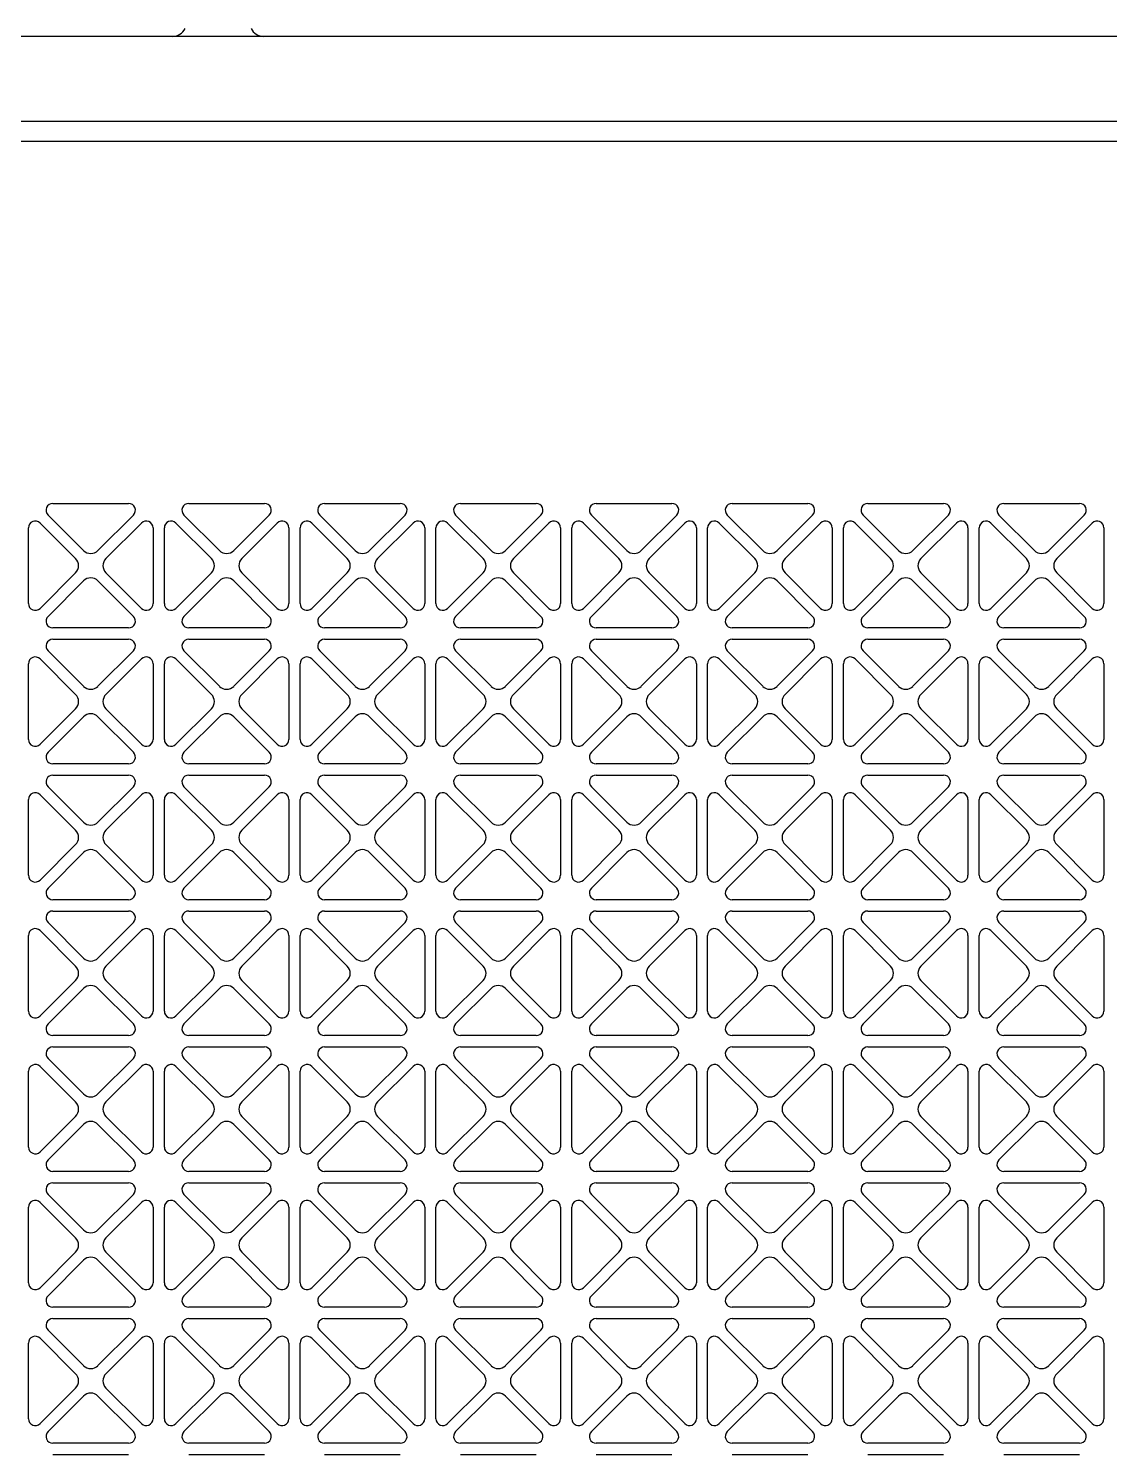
# Model space of a CAD drawing. Header units: millimetres. Extents: x 0 to 87554, y -20854 to 20404.
# Drawn here: x 79811.2 to 80002.2, y 16870.5 to 17122.4 of the extents above; entities that cross this region are included whole.
import ezdxf

# ---------------------------------------------------------------- set-up
doc = ezdxf.new("R2010")
doc.units = ezdxf.units.MM
doc.layers.get('0').update_dxf_attribs({"lineweight": 15})
for name, color, linetype in [('4215-12649_2_1_0', 7, 'Continuous'), ('4215-12661_1_0', 7, 'Continuous'), ('WANGKONG_0', 7, 'Continuous')]:
    doc.layers.add(name, color=color, linetype=linetype)

# ---------------------------------------------------------------- blocks, each defined once
blk = doc.blocks.new('e4tggg')
at = {"layer": '4215-12649_2_1_0', "color": 87, "linetype": 'Continuous'}
for p, q in [((555.31, 319.3), (-175.69, 319.3)), ((-175.69, 304.3), (555.31, 304.3))]:
    blk.add_line(p, q, dxfattribs=at)
for centre, start, end in [((31.75, 321.8), 270, 333.6122), ((47.87, 321.8), 206.3878, 270)]:
    blk.add_arc(centre, 2.5, start, end, dxfattribs=at)
at = {"layer": '4215-12661_1_0', "color": 87, "linetype": 'Continuous'}
blk.add_line((-167.69, 300.8), (546.31, 300.8), dxfattribs=at)
at = {"layer": 'WANGKONG_0', "color": 87, "linetype": 'Continuous'}
for p, q in [((10.62, 236.8), (24, 236.8)), ((34.62, 236.8), (48, 236.8)), ((58.62, 236.8), (72, 236.8)), ((82.62, 236.8), (96, 236.8)), ((106.62, 236.8), (120, 236.8)), ((130.62, 236.8), (144, 236.8)), ((154.62, 236.8), (168, 236.8)), ((178.62, 236.8), (192, 236.8)), ((16.04, 228.49), (9.77, 234.75)), ((24.85, 234.75), (18.58, 228.49)), ((40.04, 228.49), (33.77, 234.75)), ((48.85, 234.75), (42.58, 228.49)), ((64.04, 228.49), (57.77, 234.75)), ((72.85, 234.75), (66.58, 228.49)), ((88.04, 228.49), (81.77, 234.75)), ((96.85, 234.75), (90.58, 228.49)), ((112.04, 228.49), (105.77, 234.75)), ((120.85, 234.75), (114.58, 228.49)), ((136.04, 228.49), (129.77, 234.75)), ((144.85, 234.75), (138.58, 228.49)), ((160.04, 228.49), (153.77, 234.75)), ((168.85, 234.75), (162.58, 228.49)), ((184.04, 228.49), (177.77, 234.75)), ((192.85, 234.75), (186.58, 228.49)), ((6.31, 219.11), (6.31, 232.49)), ((8.36, 233.34), (14.62, 227.07)), ((20, 227.07), (26.26, 233.34)), ((28.31, 232.49), (28.31, 219.11)), ((30.31, 219.11), (30.31, 232.49)), ((32.36, 233.34), (38.62, 227.07)), ((44, 227.07), (50.26, 233.34)), ((52.31, 232.49), (52.31, 219.11)), ((54.31, 219.11), (54.31, 232.49)), ((56.36, 233.34), (62.62, 227.07)), ((68, 227.07), (74.26, 233.34)), ((76.31, 232.49), (76.31, 219.11)), ((78.31, 219.11), (78.31, 232.49)), ((80.36, 233.34), (86.62, 227.07)), ((92, 227.07), (98.26, 233.34)), ((100.31, 232.49), (100.31, 219.11)), ((102.31, 219.11), (102.31, 232.49)), ((104.36, 233.34), (110.62, 227.07)), ((116, 227.07), (122.26, 233.34)), ((124.31, 232.49), (124.31, 219.11)), ((126.31, 219.11), (126.31, 232.49)), ((128.36, 233.34), (134.62, 227.07)), ((140, 227.07), (146.26, 233.34)), ((148.31, 232.49), (148.31, 219.11)), ((150.31, 219.11), (150.31, 232.49)), ((152.36, 233.34), (158.62, 227.07)), ((164, 227.07), (170.26, 233.34)), ((172.31, 232.49), (172.31, 219.11)), ((174.31, 219.11), (174.31, 232.49)), ((176.36, 233.34), (182.62, 227.07)), ((188, 227.07), (194.26, 233.34)), ((196.31, 232.49), (196.31, 219.11)), ((14.62, 224.53), (8.36, 218.26)), ((26.26, 218.26), (20, 224.53)), ((38.62, 224.53), (32.36, 218.26)), ((50.26, 218.26), (44, 224.53)), ((62.62, 224.53), (56.36, 218.26)), ((74.26, 218.26), (68, 224.53)), ((86.62, 224.53), (80.36, 218.26)), ((98.26, 218.26), (92, 224.53)), ((110.62, 224.53), (104.36, 218.26)), ((122.26, 218.26), (116, 224.53)), ((134.62, 224.53), (128.36, 218.26)), ((146.26, 218.26), (140, 224.53)), ((158.62, 224.53), (152.36, 218.26)), ((170.26, 218.26), (164, 224.53)), ((182.62, 224.53), (176.36, 218.26)), ((194.26, 218.26), (188, 224.53)), ((9.77, 216.85), (16.04, 223.11)), ((18.58, 223.11), (24.85, 216.85)), ((33.77, 216.85), (40.04, 223.11)), ((42.58, 223.11), (48.85, 216.85)), ((57.77, 216.85), (64.04, 223.11)), ((66.58, 223.11), (72.85, 216.85)), ((81.77, 216.85), (88.04, 223.11)), ((90.58, 223.11), (96.85, 216.85)), ((105.77, 216.85), (112.04, 223.11)), ((114.58, 223.11), (120.85, 216.85)), ((129.77, 216.85), (136.04, 223.11)), ((138.58, 223.11), (144.85, 216.85)), ((153.77, 216.85), (160.04, 223.11)), ((162.58, 223.11), (168.85, 216.85)), ((177.77, 216.85), (184.04, 223.11)), ((186.58, 223.11), (192.85, 216.85)), ((24, 214.8), (10.62, 214.8)), ((48, 214.8), (34.62, 214.8)), ((72, 214.8), (58.62, 214.8)), ((96, 214.8), (82.62, 214.8)), ((120, 214.8), (106.62, 214.8)), ((144, 214.8), (130.62, 214.8)), ((168, 214.8), (154.62, 214.8)), ((192, 214.8), (178.62, 214.8)), ((10.62, 212.8), (24, 212.8)), ((34.62, 212.8), (48, 212.8)), ((58.62, 212.8), (72, 212.8)), ((82.62, 212.8), (96, 212.8)), ((106.62, 212.8), (120, 212.8)), ((130.62, 212.8), (144, 212.8)), ((154.62, 212.8), (168, 212.8)), ((178.62, 212.8), (192, 212.8)), ((8.36, 209.34), (14.62, 203.07)), ((16.04, 204.49), (9.77, 210.75)), ((24.85, 210.75), (18.58, 204.49)), ((20, 203.07), (26.26, 209.34)), ((32.36, 209.34), (38.62, 203.07)), ((40.04, 204.49), (33.77, 210.75)), ((48.85, 210.75), (42.58, 204.49)), ((44, 203.07), (50.26, 209.34)), ((56.36, 209.34), (62.62, 203.07)), ((64.04, 204.49), (57.77, 210.75)), ((72.85, 210.75), (66.58, 204.49)), ((68, 203.07), (74.26, 209.34)), ((80.36, 209.34), (86.62, 203.07)), ((88.04, 204.49), (81.77, 210.75)), ((96.85, 210.75), (90.58, 204.49)), ((92, 203.07), (98.26, 209.34)), ((104.36, 209.34), (110.62, 203.07)), ((112.04, 204.49), (105.77, 210.75)), ((120.85, 210.75), (114.58, 204.49)), ((116, 203.07), (122.26, 209.34)), ((128.36, 209.34), (134.62, 203.07)), ((136.04, 204.49), (129.77, 210.75)), ((144.85, 210.75), (138.58, 204.49)), ((140, 203.07), (146.26, 209.34)), ((152.36, 209.34), (158.62, 203.07)), ((160.04, 204.49), (153.77, 210.75)), ((168.85, 210.75), (162.58, 204.49)), ((164, 203.07), (170.26, 209.34)), ((176.36, 209.34), (182.62, 203.07)), ((184.04, 204.49), (177.77, 210.75)), ((192.85, 210.75), (186.58, 204.49)), ((188, 203.07), (194.26, 209.34)), ((6.31, 195.11), (6.31, 208.49)), ((28.31, 208.49), (28.31, 195.11)), ((30.31, 195.11), (30.31, 208.49)), ((52.31, 208.49), (52.31, 195.11)), ((54.31, 195.11), (54.31, 208.49)), ((76.31, 208.49), (76.31, 195.11)), ((78.31, 195.11), (78.31, 208.49)), ((100.31, 208.49), (100.31, 195.11)), ((102.31, 195.11), (102.31, 208.49)), ((124.31, 208.49), (124.31, 195.11)), ((126.31, 195.11), (126.31, 208.49)), ((148.31, 208.49), (148.31, 195.11)), ((150.31, 195.11), (150.31, 208.49)), ((172.31, 208.49), (172.31, 195.11)), ((174.31, 195.11), (174.31, 208.49)), ((196.31, 208.49), (196.31, 195.11)), ((14.62, 200.53), (8.36, 194.26)), ((9.77, 192.85), (16.04, 199.11)), ((18.58, 199.11), (24.85, 192.85)), ((26.26, 194.26), (20, 200.53)), ((38.62, 200.53), (32.36, 194.26)), ((33.77, 192.85), (40.04, 199.11)), ((42.58, 199.11), (48.85, 192.85)), ((50.26, 194.26), (44, 200.53)), ((62.62, 200.53), (56.36, 194.26)), ((57.77, 192.85), (64.04, 199.11)), ((66.58, 199.11), (72.85, 192.85)), ((74.26, 194.26), (68, 200.53)), ((86.62, 200.53), (80.36, 194.26)), ((81.77, 192.85), (88.04, 199.11)), ((90.58, 199.11), (96.85, 192.85)), ((98.26, 194.26), (92, 200.53)), ((110.62, 200.53), (104.36, 194.26)), ((105.77, 192.85), (112.04, 199.11)), ((114.58, 199.11), (120.85, 192.85)), ((122.26, 194.26), (116, 200.53)), ((134.62, 200.53), (128.36, 194.26)), ((129.77, 192.85), (136.04, 199.11)), ((138.58, 199.11), (144.85, 192.85)), ((146.26, 194.26), (140, 200.53)), ((158.62, 200.53), (152.36, 194.26)), ((153.77, 192.85), (160.04, 199.11)), ((162.58, 199.11), (168.85, 192.85)), ((170.26, 194.26), (164, 200.53)), ((182.62, 200.53), (176.36, 194.26)), ((177.77, 192.85), (184.04, 199.11)), ((186.58, 199.11), (192.85, 192.85)), ((194.26, 194.26), (188, 200.53)), ((24, 190.8), (10.62, 190.8)), ((48, 190.8), (34.62, 190.8)), ((72, 190.8), (58.62, 190.8)), ((96, 190.8), (82.62, 190.8)), ((120, 190.8), (106.62, 190.8)), ((144, 190.8), (130.62, 190.8)), ((168, 190.8), (154.62, 190.8)), ((192, 190.8), (178.62, 190.8)), ((16.04, 180.49), (9.77, 186.75)), ((10.62, 188.8), (24, 188.8)), ((24.85, 186.75), (18.58, 180.49)), ((40.04, 180.49), (33.77, 186.75)), ((34.62, 188.8), (48, 188.8)), ((48.85, 186.75), (42.58, 180.49)), ((64.04, 180.49), (57.77, 186.75)), ((58.62, 188.8), (72, 188.8)), ((72.85, 186.75), (66.58, 180.49)), ((88.04, 180.49), (81.77, 186.75)), ((82.62, 188.8), (96, 188.8)), ((96.85, 186.75), (90.58, 180.49)), ((112.04, 180.49), (105.77, 186.75)), ((106.62, 188.8), (120, 188.8)), ((120.85, 186.75), (114.58, 180.49)), ((136.04, 180.49), (129.77, 186.75)), ((130.62, 188.8), (144, 188.8)), ((144.85, 186.75), (138.58, 180.49)), ((160.04, 180.49), (153.77, 186.75)), ((154.62, 188.8), (168, 188.8)), ((168.85, 186.75), (162.58, 180.49)), ((184.04, 180.49), (177.77, 186.75)), ((178.62, 188.8), (192, 188.8)), ((192.85, 186.75), (186.58, 180.49)), ((6.31, 171.11), (6.31, 184.49)), ((8.36, 185.34), (14.62, 179.07)), ((20, 179.07), (26.26, 185.34)), ((28.31, 184.49), (28.31, 171.11)), ((30.31, 171.11), (30.31, 184.49)), ((32.36, 185.34), (38.62, 179.07)), ((44, 179.07), (50.26, 185.34)), ((52.31, 184.49), (52.31, 171.11)), ((54.31, 171.11), (54.31, 184.49)), ((56.36, 185.34), (62.62, 179.07)), ((68, 179.07), (74.26, 185.34)), ((76.31, 184.49), (76.31, 171.11)), ((78.31, 171.11), (78.31, 184.49)), ((80.36, 185.34), (86.62, 179.07)), ((92, 179.07), (98.26, 185.34)), ((100.31, 184.49), (100.31, 171.11)), ((102.31, 171.11), (102.31, 184.49)), ((104.36, 185.34), (110.62, 179.07)), ((116, 179.07), (122.26, 185.34)), ((124.31, 184.49), (124.31, 171.11)), ((126.31, 171.11), (126.31, 184.49)), ((128.36, 185.34), (134.62, 179.07)), ((140, 179.07), (146.26, 185.34)), ((148.31, 184.49), (148.31, 171.11)), ((150.31, 171.11), (150.31, 184.49)), ((152.36, 185.34), (158.62, 179.07)), ((164, 179.07), (170.26, 185.34)), ((172.31, 184.49), (172.31, 171.11)), ((174.31, 171.11), (174.31, 184.49)), ((176.36, 185.34), (182.62, 179.07)), ((188, 179.07), (194.26, 185.34)), ((196.31, 184.49), (196.31, 171.11)), ((14.62, 176.53), (8.36, 170.26)), ((26.26, 170.26), (20, 176.53)), ((38.62, 176.53), (32.36, 170.26)), ((50.26, 170.26), (44, 176.53)), ((62.62, 176.53), (56.36, 170.26)), ((74.26, 170.26), (68, 176.53)), ((86.62, 176.53), (80.36, 170.26)), ((98.26, 170.26), (92, 176.53)), ((110.62, 176.53), (104.36, 170.26)), ((122.26, 170.26), (116, 176.53)), ((134.62, 176.53), (128.36, 170.26)), ((146.26, 170.26), (140, 176.53)), ((158.62, 176.53), (152.36, 170.26)), ((170.26, 170.26), (164, 176.53)), ((182.62, 176.53), (176.36, 170.26)), ((194.26, 170.26), (188, 176.53)), ((9.77, 168.85), (16.04, 175.11)), ((18.58, 175.11), (24.85, 168.85)), ((33.77, 168.85), (40.04, 175.11)), ((42.58, 175.11), (48.85, 168.85)), ((57.77, 168.85), (64.04, 175.11)), ((66.58, 175.11), (72.85, 168.85)), ((81.77, 168.85), (88.04, 175.11)), ((90.58, 175.11), (96.85, 168.85)), ((105.77, 168.85), (112.04, 175.11)), ((114.58, 175.11), (120.85, 168.85)), ((129.77, 168.85), (136.04, 175.11)), ((138.58, 175.11), (144.85, 168.85)), ((153.77, 168.85), (160.04, 175.11)), ((162.58, 175.11), (168.85, 168.85)), ((177.77, 168.85), (184.04, 175.11)), ((186.58, 175.11), (192.85, 168.85)), ((24, 166.8), (10.62, 166.8)), ((48, 166.8), (34.62, 166.8)), ((72, 166.8), (58.62, 166.8)), ((96, 166.8), (82.62, 166.8)), ((120, 166.8), (106.62, 166.8)), ((144, 166.8), (130.62, 166.8)), ((168, 166.8), (154.62, 166.8)), ((192, 166.8), (178.62, 166.8)), ((10.62, 164.8), (24, 164.8)), ((34.62, 164.8), (48, 164.8)), ((58.62, 164.8), (72, 164.8)), ((82.62, 164.8), (96, 164.8)), ((106.62, 164.8), (120, 164.8)), ((130.62, 164.8), (144, 164.8)), ((154.62, 164.8), (168, 164.8)), ((178.62, 164.8), (192, 164.8)), ((8.36, 161.34), (14.62, 155.07)), ((16.04, 156.49), (9.77, 162.75)), ((24.85, 162.75), (18.58, 156.49)), ((20, 155.07), (26.26, 161.34)), ((32.36, 161.34), (38.62, 155.07)), ((40.04, 156.49), (33.77, 162.75)), ((48.85, 162.75), (42.58, 156.49)), ((44, 155.07), (50.26, 161.34)), ((56.36, 161.34), (62.62, 155.07)), ((64.04, 156.49), (57.77, 162.75)), ((72.85, 162.75), (66.58, 156.49)), ((68, 155.07), (74.26, 161.34)), ((80.36, 161.34), (86.62, 155.07)), ((88.04, 156.49), (81.77, 162.75)), ((96.85, 162.75), (90.58, 156.49)), ((92, 155.07), (98.26, 161.34)), ((104.36, 161.34), (110.62, 155.07)), ((112.04, 156.49), (105.77, 162.75)), ((120.85, 162.75), (114.58, 156.49)), ((116, 155.07), (122.26, 161.34)), ((128.36, 161.34), (134.62, 155.07)), ((136.04, 156.49), (129.77, 162.75)), ((144.85, 162.75), (138.58, 156.49)), ((140, 155.07), (146.26, 161.34)), ((152.36, 161.34), (158.62, 155.07)), ((160.04, 156.49), (153.77, 162.75)), ((168.85, 162.75), (162.58, 156.49)), ((164, 155.07), (170.26, 161.34)), ((176.36, 161.34), (182.62, 155.07)), ((184.04, 156.49), (177.77, 162.75)), ((192.85, 162.75), (186.58, 156.49)), ((188, 155.07), (194.26, 161.34)), ((6.31, 147.11), (6.31, 160.49)), ((28.31, 160.49), (28.31, 147.11)), ((30.31, 147.11), (30.31, 160.49)), ((52.31, 160.49), (52.31, 147.11)), ((54.31, 147.11), (54.31, 160.49)), ((76.31, 160.49), (76.31, 147.11)), ((78.31, 147.11), (78.31, 160.49)), ((100.31, 160.49), (100.31, 147.11)), ((102.31, 147.11), (102.31, 160.49)), ((124.31, 160.49), (124.31, 147.11)), ((126.31, 147.11), (126.31, 160.49)), ((148.31, 160.49), (148.31, 147.11)), ((150.31, 147.11), (150.31, 160.49)), ((172.31, 160.49), (172.31, 147.11)), ((174.31, 147.11), (174.31, 160.49)), ((196.31, 160.49), (196.31, 147.11)), ((14.62, 152.53), (8.36, 146.26)), ((26.26, 146.26), (20, 152.53)), ((38.62, 152.53), (32.36, 146.26)), ((50.26, 146.26), (44, 152.53)), ((62.62, 152.53), (56.36, 146.26)), ((74.26, 146.26), (68, 152.53)), ((86.62, 152.53), (80.36, 146.26)), ((98.26, 146.26), (92, 152.53)), ((110.62, 152.53), (104.36, 146.26)), ((122.26, 146.26), (116, 152.53)), ((134.62, 152.53), (128.36, 146.26)), ((146.26, 146.26), (140, 152.53)), ((158.62, 152.53), (152.36, 146.26)), ((170.26, 146.26), (164, 152.53)), ((182.62, 152.53), (176.36, 146.26)), ((194.26, 146.26), (188, 152.53)), ((9.77, 144.85), (16.04, 151.11)), ((18.58, 151.11), (24.85, 144.85)), ((33.77, 144.85), (40.04, 151.11)), ((42.58, 151.11), (48.85, 144.85)), ((57.77, 144.85), (64.04, 151.11)), ((66.58, 151.11), (72.85, 144.85)), ((81.77, 144.85), (88.04, 151.11)), ((90.58, 151.11), (96.85, 144.85)), ((105.77, 144.85), (112.04, 151.11)), ((114.58, 151.11), (120.85, 144.85)), ((129.77, 144.85), (136.04, 151.11)), ((138.58, 151.11), (144.85, 144.85)), ((153.77, 144.85), (160.04, 151.11)), ((162.58, 151.11), (168.85, 144.85)), ((177.77, 144.85), (184.04, 151.11)), ((186.58, 151.11), (192.85, 144.85)), ((24, 142.8), (10.62, 142.8)), ((48, 142.8), (34.62, 142.8)), ((72, 142.8), (58.62, 142.8)), ((96, 142.8), (82.62, 142.8)), ((120, 142.8), (106.62, 142.8)), ((144, 142.8), (130.62, 142.8)), ((168, 142.8), (154.62, 142.8)), ((192, 142.8), (178.62, 142.8)), ((16.04, 132.49), (9.77, 138.75)), ((10.62, 140.8), (24, 140.8)), ((24.85, 138.75), (18.58, 132.49)), ((40.04, 132.49), (33.77, 138.75)), ((34.62, 140.8), (48, 140.8)), ((48.85, 138.75), (42.58, 132.49)), ((64.04, 132.49), (57.77, 138.75)), ((58.62, 140.8), (72, 140.8)), ((72.85, 138.75), (66.58, 132.49)), ((88.04, 132.49), (81.77, 138.75)), ((82.62, 140.8), (96, 140.8)), ((96.85, 138.75), (90.58, 132.49)), ((112.04, 132.49), (105.77, 138.75)), ((106.62, 140.8), (120, 140.8)), ((120.85, 138.75), (114.58, 132.49)), ((136.04, 132.49), (129.77, 138.75)), ((130.62, 140.8), (144, 140.8)), ((144.85, 138.75), (138.58, 132.49)), ((160.04, 132.49), (153.77, 138.75)), ((154.62, 140.8), (168, 140.8)), ((168.85, 138.75), (162.58, 132.49)), ((184.04, 132.49), (177.77, 138.75)), ((178.62, 140.8), (192, 140.8)), ((192.85, 138.75), (186.58, 132.49)), ((6.31, 123.11), (6.31, 136.49)), ((8.36, 137.34), (14.62, 131.07)), ((20, 131.07), (26.26, 137.34)), ((28.31, 136.49), (28.31, 123.11)), ((30.31, 123.11), (30.31, 136.49)), ((32.36, 137.34), (38.62, 131.07)), ((44, 131.07), (50.26, 137.34)), ((52.31, 136.49), (52.31, 123.11)), ((54.31, 123.11), (54.31, 136.49)), ((56.36, 137.34), (62.62, 131.07)), ((68, 131.07), (74.26, 137.34)), ((76.31, 136.49), (76.31, 123.11)), ((78.31, 123.11), (78.31, 136.49)), ((80.36, 137.34), (86.62, 131.07)), ((92, 131.07), (98.26, 137.34)), ((100.31, 136.49), (100.31, 123.11)), ((102.31, 123.11), (102.31, 136.49)), ((104.36, 137.34), (110.62, 131.07)), ((116, 131.07), (122.26, 137.34)), ((124.31, 136.49), (124.31, 123.11)), ((126.31, 123.11), (126.31, 136.49)), ((128.36, 137.34), (134.62, 131.07)), ((140, 131.07), (146.26, 137.34)), ((148.31, 136.49), (148.31, 123.11)), ((150.31, 123.11), (150.31, 136.49)), ((152.36, 137.34), (158.62, 131.07)), ((164, 131.07), (170.26, 137.34)), ((172.31, 136.49), (172.31, 123.11)), ((174.31, 123.11), (174.31, 136.49)), ((176.36, 137.34), (182.62, 131.07)), ((188, 131.07), (194.26, 137.34)), ((196.31, 136.49), (196.31, 123.11)), ((14.62, 128.53), (8.36, 122.26)), ((26.26, 122.26), (20, 128.53)), ((38.62, 128.53), (32.36, 122.26)), ((50.26, 122.26), (44, 128.53)), ((62.62, 128.53), (56.36, 122.26)), ((74.26, 122.26), (68, 128.53)), ((86.62, 128.53), (80.36, 122.26)), ((98.26, 122.26), (92, 128.53)), ((110.62, 128.53), (104.36, 122.26)), ((122.26, 122.26), (116, 128.53)), ((134.62, 128.53), (128.36, 122.26)), ((146.26, 122.26), (140, 128.53)), ((158.62, 128.53), (152.36, 122.26)), ((170.26, 122.26), (164, 128.53)), ((182.62, 128.53), (176.36, 122.26)), ((194.26, 122.26), (188, 128.53)), ((9.77, 120.85), (16.04, 127.11)), ((18.58, 127.11), (24.85, 120.85)), ((33.77, 120.85), (40.04, 127.11)), ((42.58, 127.11), (48.85, 120.85)), ((57.77, 120.85), (64.04, 127.11)), ((66.58, 127.11), (72.85, 120.85)), ((81.77, 120.85), (88.04, 127.11)), ((90.58, 127.11), (96.85, 120.85)), ((105.77, 120.85), (112.04, 127.11)), ((114.58, 127.11), (120.85, 120.85)), ((129.77, 120.85), (136.04, 127.11)), ((138.58, 127.11), (144.85, 120.85)), ((153.77, 120.85), (160.04, 127.11)), ((162.58, 127.11), (168.85, 120.85)), ((177.77, 120.85), (184.04, 127.11)), ((186.58, 127.11), (192.85, 120.85)), ((24, 118.8), (10.62, 118.8)), ((48, 118.8), (34.62, 118.8)), ((72, 118.8), (58.62, 118.8)), ((96, 118.8), (82.62, 118.8)), ((120, 118.8), (106.62, 118.8)), ((144, 118.8), (130.62, 118.8)), ((168, 118.8), (154.62, 118.8)), ((192, 118.8), (178.62, 118.8)), ((10.62, 116.8), (24, 116.8)), ((34.62, 116.8), (48, 116.8)), ((58.62, 116.8), (72, 116.8)), ((82.62, 116.8), (96, 116.8)), ((106.62, 116.8), (120, 116.8)), ((130.62, 116.8), (144, 116.8)), ((154.62, 116.8), (168, 116.8)), ((178.62, 116.8), (192, 116.8)), ((16.04, 108.49), (9.77, 114.75)), ((24.85, 114.75), (18.58, 108.49)), ((40.04, 108.49), (33.77, 114.75)), ((48.85, 114.75), (42.58, 108.49)), ((64.04, 108.49), (57.77, 114.75)), ((72.85, 114.75), (66.58, 108.49)), ((88.04, 108.49), (81.77, 114.75)), ((96.85, 114.75), (90.58, 108.49)), ((112.04, 108.49), (105.77, 114.75)), ((120.85, 114.75), (114.58, 108.49)), ((136.04, 108.49), (129.77, 114.75)), ((144.85, 114.75), (138.58, 108.49)), ((160.04, 108.49), (153.77, 114.75)), ((168.85, 114.75), (162.58, 108.49)), ((184.04, 108.49), (177.77, 114.75)), ((192.85, 114.75), (186.58, 108.49)), ((6.31, 99.11), (6.31, 112.49)), ((8.36, 113.34), (14.62, 107.07)), ((20, 107.07), (26.26, 113.34)), ((28.31, 112.49), (28.31, 99.11)), ((30.31, 99.11), (30.31, 112.49)), ((32.36, 113.34), (38.62, 107.07)), ((44, 107.07), (50.26, 113.34)), ((52.31, 112.49), (52.31, 99.11)), ((54.31, 99.11), (54.31, 112.49)), ((56.36, 113.34), (62.62, 107.07)), ((68, 107.07), (74.26, 113.34)), ((76.31, 112.49), (76.31, 99.11)), ((78.31, 99.11), (78.31, 112.49)), ((80.36, 113.34), (86.62, 107.07)), ((92, 107.07), (98.26, 113.34)), ((100.31, 112.49), (100.31, 99.11)), ((102.31, 99.11), (102.31, 112.49)), ((104.36, 113.34), (110.62, 107.07)), ((116, 107.07), (122.26, 113.34)), ((124.31, 112.49), (124.31, 99.11)), ((126.31, 99.11), (126.31, 112.49)), ((128.36, 113.34), (134.62, 107.07)), ((140, 107.07), (146.26, 113.34)), ((148.31, 112.49), (148.31, 99.11)), ((150.31, 99.11), (150.31, 112.49)), ((152.36, 113.34), (158.62, 107.07)), ((164, 107.07), (170.26, 113.34)), ((172.31, 112.49), (172.31, 99.11)), ((174.31, 99.11), (174.31, 112.49)), ((176.36, 113.34), (182.62, 107.07)), ((188, 107.07), (194.26, 113.34)), ((196.31, 112.49), (196.31, 99.11)), ((14.62, 104.53), (8.36, 98.26)), ((26.26, 98.26), (20, 104.53)), ((38.62, 104.53), (32.36, 98.26)), ((50.26, 98.26), (44, 104.53)), ((62.62, 104.53), (56.36, 98.26)), ((74.26, 98.26), (68, 104.53)), ((86.62, 104.53), (80.36, 98.26)), ((98.26, 98.26), (92, 104.53)), ((110.62, 104.53), (104.36, 98.26)), ((122.26, 98.26), (116, 104.53)), ((134.62, 104.53), (128.36, 98.26)), ((146.26, 98.26), (140, 104.53)), ((158.62, 104.53), (152.36, 98.26)), ((170.26, 98.26), (164, 104.53)), ((182.62, 104.53), (176.36, 98.26)), ((194.26, 98.26), (188, 104.53)), ((9.77, 96.85), (16.04, 103.11)), ((18.58, 103.11), (24.85, 96.85)), ((33.77, 96.85), (40.04, 103.11)), ((42.58, 103.11), (48.85, 96.85)), ((57.77, 96.85), (64.04, 103.11)), ((66.58, 103.11), (72.85, 96.85)), ((81.77, 96.85), (88.04, 103.11)), ((90.58, 103.11), (96.85, 96.85)), ((105.77, 96.85), (112.04, 103.11)), ((114.58, 103.11), (120.85, 96.85)), ((129.77, 96.85), (136.04, 103.11)), ((138.58, 103.11), (144.85, 96.85)), ((153.77, 96.85), (160.04, 103.11)), ((162.58, 103.11), (168.85, 96.85)), ((177.77, 96.85), (184.04, 103.11)), ((186.58, 103.11), (192.85, 96.85)), ((24, 94.8), (10.62, 94.8)), ((48, 94.8), (34.62, 94.8)), ((72, 94.8), (58.62, 94.8)), ((96, 94.8), (82.62, 94.8)), ((120, 94.8), (106.62, 94.8)), ((144, 94.8), (130.62, 94.8)), ((168, 94.8), (154.62, 94.8)), ((192, 94.8), (178.62, 94.8)), ((16.04, 84.49), (9.77, 90.75)), ((10.62, 92.8), (24, 92.8)), ((24.85, 90.75), (18.58, 84.49)), ((40.04, 84.49), (33.77, 90.75)), ((34.62, 92.8), (48, 92.8)), ((48.85, 90.75), (42.58, 84.49)), ((64.04, 84.49), (57.77, 90.75)), ((58.62, 92.8), (72, 92.8)), ((72.85, 90.75), (66.58, 84.49)), ((88.04, 84.49), (81.77, 90.75)), ((82.62, 92.8), (96, 92.8)), ((96.85, 90.75), (90.58, 84.49)), ((112.04, 84.49), (105.77, 90.75)), ((106.62, 92.8), (120, 92.8)), ((120.85, 90.75), (114.58, 84.49)), ((136.04, 84.49), (129.77, 90.75)), ((130.62, 92.8), (144, 92.8)), ((144.85, 90.75), (138.58, 84.49)), ((160.04, 84.49), (153.77, 90.75)), ((154.62, 92.8), (168, 92.8)), ((168.85, 90.75), (162.58, 84.49)), ((184.04, 84.49), (177.77, 90.75)), ((178.62, 92.8), (192, 92.8)), ((192.85, 90.75), (186.58, 84.49)), ((6.31, 75.11), (6.31, 88.49)), ((8.36, 89.34), (14.62, 83.07)), ((20, 83.07), (26.26, 89.34)), ((28.31, 88.49), (28.31, 75.11)), ((30.31, 75.11), (30.31, 88.49)), ((32.36, 89.34), (38.62, 83.07)), ((44, 83.07), (50.26, 89.34)), ((52.31, 88.49), (52.31, 75.11)), ((54.31, 75.11), (54.31, 88.49)), ((56.36, 89.34), (62.62, 83.07)), ((68, 83.07), (74.26, 89.34)), ((76.31, 88.49), (76.31, 75.11)), ((78.31, 75.11), (78.31, 88.49)), ((80.36, 89.34), (86.62, 83.07)), ((92, 83.07), (98.26, 89.34)), ((100.31, 88.49), (100.31, 75.11)), ((102.31, 75.11), (102.31, 88.49)), ((104.36, 89.34), (110.62, 83.07)), ((116, 83.07), (122.26, 89.34)), ((124.31, 88.49), (124.31, 75.11)), ((126.31, 75.11), (126.31, 88.49)), ((128.36, 89.34), (134.62, 83.07)), ((140, 83.07), (146.26, 89.34)), ((148.31, 88.49), (148.31, 75.11)), ((150.31, 75.11), (150.31, 88.49)), ((152.36, 89.34), (158.62, 83.07)), ((164, 83.07), (170.26, 89.34)), ((172.31, 88.49), (172.31, 75.11)), ((174.31, 75.11), (174.31, 88.49)), ((176.36, 89.34), (182.62, 83.07)), ((188, 83.07), (194.26, 89.34)), ((196.31, 88.49), (196.31, 75.11)), ((14.62, 80.53), (8.36, 74.26)), ((9.77, 72.85), (16.04, 79.11)), ((18.58, 79.11), (24.85, 72.85)), ((26.26, 74.26), (20, 80.53)), ((38.62, 80.53), (32.36, 74.26)), ((33.77, 72.85), (40.04, 79.11)), ((42.58, 79.11), (48.85, 72.85)), ((50.26, 74.26), (44, 80.53)), ((62.62, 80.53), (56.36, 74.26)), ((57.77, 72.85), (64.04, 79.11)), ((66.58, 79.11), (72.85, 72.85)), ((74.26, 74.26), (68, 80.53)), ((86.62, 80.53), (80.36, 74.26)), ((81.77, 72.85), (88.04, 79.11)), ((90.58, 79.11), (96.85, 72.85)), ((98.26, 74.26), (92, 80.53)), ((110.62, 80.53), (104.36, 74.26)), ((105.77, 72.85), (112.04, 79.11)), ((114.58, 79.11), (120.85, 72.85)), ((122.26, 74.26), (116, 80.53)), ((134.62, 80.53), (128.36, 74.26)), ((129.77, 72.85), (136.04, 79.11)), ((138.58, 79.11), (144.85, 72.85)), ((146.26, 74.26), (140, 80.53)), ((158.62, 80.53), (152.36, 74.26)), ((153.77, 72.85), (160.04, 79.11)), ((162.58, 79.11), (168.85, 72.85)), ((170.26, 74.26), (164, 80.53)), ((182.62, 80.53), (176.36, 74.26)), ((177.77, 72.85), (184.04, 79.11)), ((186.58, 79.11), (192.85, 72.85)), ((194.26, 74.26), (188, 80.53)), ((24, 70.8), (10.62, 70.8)), ((48, 70.8), (34.62, 70.8)), ((72, 70.8), (58.62, 70.8)), ((96, 70.8), (82.62, 70.8)), ((120, 70.8), (106.62, 70.8)), ((144, 70.8), (130.62, 70.8)), ((168, 70.8), (154.62, 70.8)), ((192, 70.8), (178.62, 70.8)), ((10.62, 68.8), (24, 68.8)), ((34.62, 68.8), (48, 68.8)), ((58.62, 68.8), (72, 68.8)), ((82.62, 68.8), (96, 68.8)), ((106.62, 68.8), (120, 68.8)), ((130.62, 68.8), (144, 68.8)), ((154.62, 68.8), (168, 68.8)), ((178.62, 68.8), (192, 68.8))]:
    blk.add_line(p, q, dxfattribs=at)
for centre, radius, start, end in [((10.62, 235.6), 1.2, 90, 225), ((24, 235.6), 1.2, 315, 90), ((34.62, 235.6), 1.2, 90, 225), ((48, 235.6), 1.2, 315, 90), ((58.62, 235.6), 1.2, 90, 225), ((72, 235.6), 1.2, 315, 90), ((82.62, 235.6), 1.2, 90, 225), ((96, 235.6), 1.2, 315, 90), ((106.62, 235.6), 1.2, 90, 225), ((120, 235.6), 1.2, 315, 90), ((130.62, 235.6), 1.2, 90, 225), ((144, 235.6), 1.2, 315, 90), ((154.62, 235.6), 1.2, 90, 225), ((168, 235.6), 1.2, 315, 90), ((178.62, 235.6), 1.2, 90, 225), ((192, 235.6), 1.2, 315, 90), ((7.51, 232.49), 1.2, 45, 180), ((27.11, 232.49), 1.2, 0, 135), ((31.51, 232.49), 1.2, 45, 180), ((51.11, 232.49), 1.2, 0, 135), ((55.51, 232.49), 1.2, 45, 180), ((75.11, 232.49), 1.2, 0, 135), ((79.51, 232.49), 1.2, 45, 180), ((99.11, 232.49), 1.2, 0, 135), ((103.51, 232.49), 1.2, 45, 180), ((123.11, 232.49), 1.2, 0, 135), ((127.51, 232.49), 1.2, 45, 180), ((147.11, 232.49), 1.2, 0, 135), ((151.51, 232.49), 1.2, 45, 180), ((171.11, 232.49), 1.2, 0, 135), ((175.51, 232.49), 1.2, 45, 180), ((195.11, 232.49), 1.2, 0, 135), ((13.35, 225.8), 1.8, 315, 45), ((17.31, 229.76), 1.8, 225, 315), ((21.27, 225.8), 1.8, 135, 225), ((37.35, 225.8), 1.8, 315, 45), ((41.31, 229.76), 1.8, 225, 315), ((45.27, 225.8), 1.8, 135, 225), ((61.35, 225.8), 1.8, 315, 45), ((65.31, 229.76), 1.8, 225, 315), ((69.27, 225.8), 1.8, 135, 225), ((85.35, 225.8), 1.8, 315, 45), ((89.31, 229.76), 1.8, 225, 315), ((93.27, 225.8), 1.8, 135, 225), ((109.35, 225.8), 1.8, 315, 45), ((113.31, 229.76), 1.8, 225, 315), ((117.27, 225.8), 1.8, 135, 225), ((133.35, 225.8), 1.8, 315, 45), ((137.31, 229.76), 1.8, 225, 315), ((141.27, 225.8), 1.8, 135, 225), ((157.35, 225.8), 1.8, 315, 45), ((161.31, 229.76), 1.8, 225, 315), ((165.27, 225.8), 1.8, 135, 225), ((181.35, 225.8), 1.8, 315, 45), ((185.31, 229.76), 1.8, 225, 315), ((189.27, 225.8), 1.8, 135, 225), ((17.31, 221.84), 1.8, 45, 135), ((41.31, 221.84), 1.8, 45, 135), ((65.31, 221.84), 1.8, 45, 135), ((89.31, 221.84), 1.8, 45, 135), ((113.31, 221.84), 1.8, 45, 135), ((137.31, 221.84), 1.8, 45, 135), ((161.31, 221.84), 1.8, 45, 135), ((185.31, 221.84), 1.8, 45, 135), ((7.51, 219.11), 1.2, 180, 315), ((10.62, 216), 1.2, 135, 270), ((24, 216), 1.2, 270, 45), ((27.11, 219.11), 1.2, 225, 0), ((31.51, 219.11), 1.2, 180, 315), ((34.62, 216), 1.2, 135, 270), ((48, 216), 1.2, 270, 45), ((51.11, 219.11), 1.2, 225, 0), ((55.51, 219.11), 1.2, 180, 315), ((58.62, 216), 1.2, 135, 270), ((72, 216), 1.2, 270, 45), ((75.11, 219.11), 1.2, 225, 0), ((79.51, 219.11), 1.2, 180, 315), ((82.62, 216), 1.2, 135, 270), ((96, 216), 1.2, 270, 45), ((99.11, 219.11), 1.2, 225, 0), ((103.51, 219.11), 1.2, 180, 315), ((106.62, 216), 1.2, 135, 270), ((120, 216), 1.2, 270, 45), ((123.11, 219.11), 1.2, 225, 0), ((127.51, 219.11), 1.2, 180, 315), ((130.62, 216), 1.2, 135, 270), ((144, 216), 1.2, 270, 45), ((147.11, 219.11), 1.2, 225, 0), ((151.51, 219.11), 1.2, 180, 315), ((154.62, 216), 1.2, 135, 270), ((168, 216), 1.2, 270, 45), ((171.11, 219.11), 1.2, 225, 0), ((175.51, 219.11), 1.2, 180, 315), ((178.62, 216), 1.2, 135, 270), ((192, 216), 1.2, 270, 45), ((195.11, 219.11), 1.2, 225, 0), ((10.62, 211.6), 1.2, 90, 225), ((24, 211.6), 1.2, 315, 90), ((34.62, 211.6), 1.2, 90, 225), ((48, 211.6), 1.2, 315, 90), ((58.62, 211.6), 1.2, 90, 225), ((72, 211.6), 1.2, 315, 90), ((82.62, 211.6), 1.2, 90, 225), ((96, 211.6), 1.2, 315, 90), ((106.62, 211.6), 1.2, 90, 225), ((120, 211.6), 1.2, 315, 90), ((130.62, 211.6), 1.2, 90, 225), ((144, 211.6), 1.2, 315, 90), ((154.62, 211.6), 1.2, 90, 225), ((168, 211.6), 1.2, 315, 90), ((178.62, 211.6), 1.2, 90, 225), ((192, 211.6), 1.2, 315, 90), ((7.51, 208.49), 1.2, 45, 180), ((27.11, 208.49), 1.2, 0, 135), ((31.51, 208.49), 1.2, 45, 180), ((51.11, 208.49), 1.2, 0, 135), ((55.51, 208.49), 1.2, 45, 180), ((75.11, 208.49), 1.2, 0, 135), ((79.51, 208.49), 1.2, 45, 180), ((99.11, 208.49), 1.2, 0, 135), ((103.51, 208.49), 1.2, 45, 180), ((123.11, 208.49), 1.2, 0, 135), ((127.51, 208.49), 1.2, 45, 180), ((147.11, 208.49), 1.2, 0, 135), ((151.51, 208.49), 1.2, 45, 180), ((171.11, 208.49), 1.2, 0, 135), ((175.51, 208.49), 1.2, 45, 180), ((195.11, 208.49), 1.2, 0, 135), ((17.31, 205.76), 1.8, 225, 315), ((41.31, 205.76), 1.8, 225, 315), ((65.31, 205.76), 1.8, 225, 315), ((89.31, 205.76), 1.8, 225, 315), ((113.31, 205.76), 1.8, 225, 315), ((137.31, 205.76), 1.8, 225, 315), ((161.31, 205.76), 1.8, 225, 315), ((185.31, 205.76), 1.8, 225, 315), ((13.35, 201.8), 1.8, 315, 45), ((21.27, 201.8), 1.8, 135, 225), ((37.35, 201.8), 1.8, 315, 45), ((45.27, 201.8), 1.8, 135, 225), ((61.35, 201.8), 1.8, 315, 45), ((69.27, 201.8), 1.8, 135, 225), ((85.35, 201.8), 1.8, 315, 45), ((93.27, 201.8), 1.8, 135, 225), ((109.35, 201.8), 1.8, 315, 45), ((117.27, 201.8), 1.8, 135, 225), ((133.35, 201.8), 1.8, 315, 45), ((141.27, 201.8), 1.8, 135, 225), ((157.35, 201.8), 1.8, 315, 45), ((165.27, 201.8), 1.8, 135, 225), ((181.35, 201.8), 1.8, 315, 45), ((189.27, 201.8), 1.8, 135, 225), ((17.31, 197.84), 1.8, 45, 135), ((41.31, 197.84), 1.8, 45, 135), ((65.31, 197.84), 1.8, 45, 135), ((89.31, 197.84), 1.8, 45, 135), ((113.31, 197.84), 1.8, 45, 135), ((137.31, 197.84), 1.8, 45, 135), ((161.31, 197.84), 1.8, 45, 135), ((185.31, 197.84), 1.8, 45, 135), ((7.51, 195.11), 1.2, 180, 315), ((27.11, 195.11), 1.2, 225, 0), ((31.51, 195.11), 1.2, 180, 315), ((51.11, 195.11), 1.2, 225, 0), ((55.51, 195.11), 1.2, 180, 315), ((75.11, 195.11), 1.2, 225, 0), ((79.51, 195.11), 1.2, 180, 315), ((99.11, 195.11), 1.2, 225, 0), ((103.51, 195.11), 1.2, 180, 315), ((123.11, 195.11), 1.2, 225, 0), ((127.51, 195.11), 1.2, 180, 315), ((147.11, 195.11), 1.2, 225, 0), ((151.51, 195.11), 1.2, 180, 315), ((171.11, 195.11), 1.2, 225, 0), ((175.51, 195.11), 1.2, 180, 315), ((195.11, 195.11), 1.2, 225, 0), ((10.62, 192), 1.2, 135, 270), ((24, 192), 1.2, 270, 45), ((34.62, 192), 1.2, 135, 270), ((48, 192), 1.2, 270, 45), ((58.62, 192), 1.2, 135, 270), ((72, 192), 1.2, 270, 45), ((82.62, 192), 1.2, 135, 270), ((96, 192), 1.2, 270, 45), ((106.62, 192), 1.2, 135, 270), ((120, 192), 1.2, 270, 45), ((130.62, 192), 1.2, 135, 270), ((144, 192), 1.2, 270, 45), ((154.62, 192), 1.2, 135, 270), ((168, 192), 1.2, 270, 45), ((178.62, 192), 1.2, 135, 270), ((192, 192), 1.2, 270, 45), ((10.62, 187.6), 1.2, 90, 225), ((24, 187.6), 1.2, 315, 90), ((34.62, 187.6), 1.2, 90, 225), ((48, 187.6), 1.2, 315, 90), ((58.62, 187.6), 1.2, 90, 225), ((72, 187.6), 1.2, 315, 90), ((82.62, 187.6), 1.2, 90, 225), ((96, 187.6), 1.2, 315, 90), ((106.62, 187.6), 1.2, 90, 225), ((120, 187.6), 1.2, 315, 90), ((130.62, 187.6), 1.2, 90, 225), ((144, 187.6), 1.2, 315, 90), ((154.62, 187.6), 1.2, 90, 225), ((168, 187.6), 1.2, 315, 90), ((178.62, 187.6), 1.2, 90, 225), ((192, 187.6), 1.2, 315, 90), ((7.51, 184.49), 1.2, 45, 180), ((27.11, 184.49), 1.2, 0, 135), ((31.51, 184.49), 1.2, 45, 180), ((51.11, 184.49), 1.2, 0, 135), ((55.51, 184.49), 1.2, 45, 180), ((75.11, 184.49), 1.2, 0, 135), ((79.51, 184.49), 1.2, 45, 180), ((99.11, 184.49), 1.2, 0, 135), ((103.51, 184.49), 1.2, 45, 180), ((123.11, 184.49), 1.2, 0, 135), ((127.51, 184.49), 1.2, 45, 180), ((147.11, 184.49), 1.2, 0, 135), ((151.51, 184.49), 1.2, 45, 180), ((171.11, 184.49), 1.2, 0, 135), ((175.51, 184.49), 1.2, 45, 180), ((195.11, 184.49), 1.2, 0, 135), ((13.35, 177.8), 1.8, 315, 45), ((17.31, 181.76), 1.8, 225, 315), ((21.27, 177.8), 1.8, 135, 225), ((37.35, 177.8), 1.8, 315, 45), ((41.31, 181.76), 1.8, 225, 315), ((45.27, 177.8), 1.8, 135, 225), ((61.35, 177.8), 1.8, 315, 45), ((65.31, 181.76), 1.8, 225, 315), ((69.27, 177.8), 1.8, 135, 225), ((85.35, 177.8), 1.8, 315, 45), ((89.31, 181.76), 1.8, 225, 315), ((93.27, 177.8), 1.8, 135, 225), ((109.35, 177.8), 1.8, 315, 45), ((113.31, 181.76), 1.8, 225, 315), ((117.27, 177.8), 1.8, 135, 225), ((133.35, 177.8), 1.8, 315, 45), ((137.31, 181.76), 1.8, 225, 315), ((141.27, 177.8), 1.8, 135, 225), ((157.35, 177.8), 1.8, 315, 45), ((161.31, 181.76), 1.8, 225, 315), ((165.27, 177.8), 1.8, 135, 225), ((181.35, 177.8), 1.8, 315, 45), ((185.31, 181.76), 1.8, 225, 315), ((189.27, 177.8), 1.8, 135, 225), ((17.31, 173.84), 1.8, 45, 135), ((41.31, 173.84), 1.8, 45, 135), ((65.31, 173.84), 1.8, 45, 135), ((89.31, 173.84), 1.8, 45, 135), ((113.31, 173.84), 1.8, 45, 135), ((137.31, 173.84), 1.8, 45, 135), ((161.31, 173.84), 1.8, 45, 135), ((185.31, 173.84), 1.8, 45, 135), ((7.51, 171.11), 1.2, 180, 315), ((10.62, 168), 1.2, 135, 270), ((24, 168), 1.2, 270, 45), ((27.11, 171.11), 1.2, 225, 0), ((31.51, 171.11), 1.2, 180, 315), ((34.62, 168), 1.2, 135, 270), ((48, 168), 1.2, 270, 45), ((51.11, 171.11), 1.2, 225, 0), ((55.51, 171.11), 1.2, 180, 315), ((58.62, 168), 1.2, 135, 270), ((72, 168), 1.2, 270, 45), ((75.11, 171.11), 1.2, 225, 0), ((79.51, 171.11), 1.2, 180, 315), ((82.62, 168), 1.2, 135, 270), ((96, 168), 1.2, 270, 45), ((99.11, 171.11), 1.2, 225, 0), ((103.51, 171.11), 1.2, 180, 315), ((106.62, 168), 1.2, 135, 270), ((120, 168), 1.2, 270, 45), ((123.11, 171.11), 1.2, 225, 0), ((127.51, 171.11), 1.2, 180, 315), ((130.62, 168), 1.2, 135, 270), ((144, 168), 1.2, 270, 45), ((147.11, 171.11), 1.2, 225, 0), ((151.51, 171.11), 1.2, 180, 315), ((154.62, 168), 1.2, 135, 270), ((168, 168), 1.2, 270, 45), ((171.11, 171.11), 1.2, 225, 0), ((175.51, 171.11), 1.2, 180, 315), ((178.62, 168), 1.2, 135, 270), ((192, 168), 1.2, 270, 45), ((195.11, 171.11), 1.2, 225, 0), ((10.62, 163.6), 1.2, 90, 225), ((24, 163.6), 1.2, 315, 90), ((34.62, 163.6), 1.2, 90, 225), ((48, 163.6), 1.2, 315, 90), ((58.62, 163.6), 1.2, 90, 225), ((72, 163.6), 1.2, 315, 90), ((82.62, 163.6), 1.2, 90, 225), ((96, 163.6), 1.2, 315, 90), ((106.62, 163.6), 1.2, 90, 225), ((120, 163.6), 1.2, 315, 90), ((130.62, 163.6), 1.2, 90, 225), ((144, 163.6), 1.2, 315, 90), ((154.62, 163.6), 1.2, 90, 225), ((168, 163.6), 1.2, 315, 90), ((178.62, 163.6), 1.2, 90, 225), ((192, 163.6), 1.2, 315, 90), ((7.51, 160.49), 1.2, 45, 180), ((27.11, 160.49), 1.2, 0, 135), ((31.51, 160.49), 1.2, 45, 180), ((51.11, 160.49), 1.2, 0, 135), ((55.51, 160.49), 1.2, 45, 180), ((75.11, 160.49), 1.2, 0, 135), ((79.51, 160.49), 1.2, 45, 180), ((99.11, 160.49), 1.2, 0, 135), ((103.51, 160.49), 1.2, 45, 180), ((123.11, 160.49), 1.2, 0, 135), ((127.51, 160.49), 1.2, 45, 180), ((147.11, 160.49), 1.2, 0, 135), ((151.51, 160.49), 1.2, 45, 180), ((171.11, 160.49), 1.2, 0, 135), ((175.51, 160.49), 1.2, 45, 180), ((195.11, 160.49), 1.2, 0, 135), ((17.31, 157.76), 1.8, 225, 315), ((41.31, 157.76), 1.8, 225, 315), ((65.31, 157.76), 1.8, 225, 315), ((89.31, 157.76), 1.8, 225, 315), ((113.31, 157.76), 1.8, 225, 315), ((137.31, 157.76), 1.8, 225, 315), ((161.31, 157.76), 1.8, 225, 315), ((185.31, 157.76), 1.8, 225, 315), ((13.35, 153.8), 1.8, 315, 45), ((21.27, 153.8), 1.8, 135, 225), ((37.35, 153.8), 1.8, 315, 45), ((45.27, 153.8), 1.8, 135, 225), ((61.35, 153.8), 1.8, 315, 45), ((69.27, 153.8), 1.8, 135, 225), ((85.35, 153.8), 1.8, 315, 45), ((93.27, 153.8), 1.8, 135, 225), ((109.35, 153.8), 1.8, 315, 45), ((117.27, 153.8), 1.8, 135, 225), ((133.35, 153.8), 1.8, 315, 45), ((141.27, 153.8), 1.8, 135, 225), ((157.35, 153.8), 1.8, 315, 45), ((165.27, 153.8), 1.8, 135, 225), ((181.35, 153.8), 1.8, 315, 45), ((189.27, 153.8), 1.8, 135, 225), ((17.31, 149.84), 1.8, 45, 135), ((41.31, 149.84), 1.8, 45, 135), ((65.31, 149.84), 1.8, 45, 135), ((89.31, 149.84), 1.8, 45, 135), ((113.31, 149.84), 1.8, 45, 135), ((137.31, 149.84), 1.8, 45, 135), ((161.31, 149.84), 1.8, 45, 135), ((185.31, 149.84), 1.8, 45, 135), ((7.51, 147.11), 1.2, 180, 315), ((27.11, 147.11), 1.2, 225, 0), ((31.51, 147.11), 1.2, 180, 315), ((51.11, 147.11), 1.2, 225, 0), ((55.51, 147.11), 1.2, 180, 315), ((75.11, 147.11), 1.2, 225, 0), ((79.51, 147.11), 1.2, 180, 315), ((99.11, 147.11), 1.2, 225, 0), ((103.51, 147.11), 1.2, 180, 315), ((123.11, 147.11), 1.2, 225, 0), ((127.51, 147.11), 1.2, 180, 315), ((147.11, 147.11), 1.2, 225, 0), ((151.51, 147.11), 1.2, 180, 315), ((171.11, 147.11), 1.2, 225, 0), ((175.51, 147.11), 1.2, 180, 315), ((195.11, 147.11), 1.2, 225, 0), ((10.62, 144), 1.2, 135, 270), ((24, 144), 1.2, 270, 45), ((34.62, 144), 1.2, 135, 270), ((48, 144), 1.2, 270, 45), ((58.62, 144), 1.2, 135, 270), ((72, 144), 1.2, 270, 45), ((82.62, 144), 1.2, 135, 270), ((96, 144), 1.2, 270, 45), ((106.62, 144), 1.2, 135, 270), ((120, 144), 1.2, 270, 45), ((130.62, 144), 1.2, 135, 270), ((144, 144), 1.2, 270, 45), ((154.62, 144), 1.2, 135, 270), ((168, 144), 1.2, 270, 45), ((178.62, 144), 1.2, 135, 270), ((192, 144), 1.2, 270, 45), ((10.62, 139.6), 1.2, 90, 225), ((24, 139.6), 1.2, 315, 90), ((34.62, 139.6), 1.2, 90, 225), ((48, 139.6), 1.2, 315, 90), ((58.62, 139.6), 1.2, 90, 225), ((72, 139.6), 1.2, 315, 90), ((82.62, 139.6), 1.2, 90, 225), ((96, 139.6), 1.2, 315, 90), ((106.62, 139.6), 1.2, 90, 225), ((120, 139.6), 1.2, 315, 90), ((130.62, 139.6), 1.2, 90, 225), ((144, 139.6), 1.2, 315, 90), ((154.62, 139.6), 1.2, 90, 225), ((168, 139.6), 1.2, 315, 90), ((178.62, 139.6), 1.2, 90, 225), ((192, 139.6), 1.2, 315, 90), ((7.51, 136.49), 1.2, 45, 180), ((27.11, 136.49), 1.2, 0, 135), ((31.51, 136.49), 1.2, 45, 180), ((51.11, 136.49), 1.2, 0, 135), ((55.51, 136.49), 1.2, 45, 180), ((75.11, 136.49), 1.2, 0, 135), ((79.51, 136.49), 1.2, 45, 180), ((99.11, 136.49), 1.2, 0, 135), ((103.51, 136.49), 1.2, 45, 180), ((123.11, 136.49), 1.2, 0, 135), ((127.51, 136.49), 1.2, 45, 180), ((147.11, 136.49), 1.2, 0, 135), ((151.51, 136.49), 1.2, 45, 180), ((171.11, 136.49), 1.2, 0, 135), ((175.51, 136.49), 1.2, 45, 180), ((195.11, 136.49), 1.2, 0, 135), ((13.35, 129.8), 1.8, 315, 45), ((17.31, 133.76), 1.8, 225, 315), ((21.27, 129.8), 1.8, 135, 225), ((37.35, 129.8), 1.8, 315, 45), ((41.31, 133.76), 1.8, 225, 315), ((45.27, 129.8), 1.8, 135, 225), ((61.35, 129.8), 1.8, 315, 45), ((65.31, 133.76), 1.8, 225, 315), ((69.27, 129.8), 1.8, 135, 225), ((85.35, 129.8), 1.8, 315, 45), ((89.31, 133.76), 1.8, 225, 315), ((93.27, 129.8), 1.8, 135, 225), ((109.35, 129.8), 1.8, 315, 45), ((113.31, 133.76), 1.8, 225, 315), ((117.27, 129.8), 1.8, 135, 225), ((133.35, 129.8), 1.8, 315, 45), ((137.31, 133.76), 1.8, 225, 315), ((141.27, 129.8), 1.8, 135, 225), ((157.35, 129.8), 1.8, 315, 45), ((161.31, 133.76), 1.8, 225, 315), ((165.27, 129.8), 1.8, 135, 225), ((181.35, 129.8), 1.8, 315, 45), ((185.31, 133.76), 1.8, 225, 315), ((189.27, 129.8), 1.8, 135, 225), ((17.31, 125.84), 1.8, 45, 135), ((41.31, 125.84), 1.8, 45, 135), ((65.31, 125.84), 1.8, 45, 135), ((89.31, 125.84), 1.8, 45, 135), ((113.31, 125.84), 1.8, 45, 135), ((137.31, 125.84), 1.8, 45, 135), ((161.31, 125.84), 1.8, 45, 135), ((185.31, 125.84), 1.8, 45, 135), ((7.51, 123.11), 1.2, 180, 315), ((27.11, 123.11), 1.2, 225, 0), ((31.51, 123.11), 1.2, 180, 315), ((51.11, 123.11), 1.2, 225, 0), ((55.51, 123.11), 1.2, 180, 315), ((75.11, 123.11), 1.2, 225, 0), ((79.51, 123.11), 1.2, 180, 315), ((99.11, 123.11), 1.2, 225, 0), ((103.51, 123.11), 1.2, 180, 315), ((123.11, 123.11), 1.2, 225, 0), ((127.51, 123.11), 1.2, 180, 315), ((147.11, 123.11), 1.2, 225, 0), ((151.51, 123.11), 1.2, 180, 315), ((171.11, 123.11), 1.2, 225, 0), ((175.51, 123.11), 1.2, 180, 315), ((195.11, 123.11), 1.2, 225, 0), ((10.62, 120), 1.2, 135, 270), ((24, 120), 1.2, 270, 45), ((34.62, 120), 1.2, 135, 270), ((48, 120), 1.2, 270, 45), ((58.62, 120), 1.2, 135, 270), ((72, 120), 1.2, 270, 45), ((82.62, 120), 1.2, 135, 270), ((96, 120), 1.2, 270, 45), ((106.62, 120), 1.2, 135, 270), ((120, 120), 1.2, 270, 45), ((130.62, 120), 1.2, 135, 270), ((144, 120), 1.2, 270, 45), ((154.62, 120), 1.2, 135, 270), ((168, 120), 1.2, 270, 45), ((178.62, 120), 1.2, 135, 270), ((192, 120), 1.2, 270, 45), ((10.62, 115.6), 1.2, 90, 225), ((24, 115.6), 1.2, 315, 90), ((34.62, 115.6), 1.2, 90, 225), ((48, 115.6), 1.2, 315, 90), ((58.62, 115.6), 1.2, 90, 225), ((72, 115.6), 1.2, 315, 90), ((82.62, 115.6), 1.2, 90, 225), ((96, 115.6), 1.2, 315, 90), ((106.62, 115.6), 1.2, 90, 225), ((120, 115.6), 1.2, 315, 90), ((130.62, 115.6), 1.2, 90, 225), ((144, 115.6), 1.2, 315, 90), ((154.62, 115.6), 1.2, 90, 225), ((168, 115.6), 1.2, 315, 90), ((178.62, 115.6), 1.2, 90, 225), ((192, 115.6), 1.2, 315, 90), ((7.51, 112.49), 1.2, 45, 180), ((27.11, 112.49), 1.2, 0, 135), ((31.51, 112.49), 1.2, 45, 180), ((51.11, 112.49), 1.2, 0, 135), ((55.51, 112.49), 1.2, 45, 180), ((75.11, 112.49), 1.2, 0, 135), ((79.51, 112.49), 1.2, 45, 180), ((99.11, 112.49), 1.2, 0, 135), ((103.51, 112.49), 1.2, 45, 180), ((123.11, 112.49), 1.2, 0, 135), ((127.51, 112.49), 1.2, 45, 180), ((147.11, 112.49), 1.2, 0, 135), ((151.51, 112.49), 1.2, 45, 180), ((171.11, 112.49), 1.2, 0, 135), ((175.51, 112.49), 1.2, 45, 180), ((195.11, 112.49), 1.2, 0, 135), ((17.31, 109.76), 1.8, 225, 315), ((41.31, 109.76), 1.8, 225, 315), ((65.31, 109.76), 1.8, 225, 315), ((89.31, 109.76), 1.8, 225, 315), ((113.31, 109.76), 1.8, 225, 315), ((137.31, 109.76), 1.8, 225, 315), ((161.31, 109.76), 1.8, 225, 315), ((185.31, 109.76), 1.8, 225, 315), ((13.35, 105.8), 1.8, 315, 45), ((21.27, 105.8), 1.8, 135, 225), ((37.35, 105.8), 1.8, 315, 45), ((45.27, 105.8), 1.8, 135, 225), ((61.35, 105.8), 1.8, 315, 45), ((69.27, 105.8), 1.8, 135, 225), ((85.35, 105.8), 1.8, 315, 45), ((93.27, 105.8), 1.8, 135, 225), ((109.35, 105.8), 1.8, 315, 45), ((117.27, 105.8), 1.8, 135, 225), ((133.35, 105.8), 1.8, 315, 45), ((141.27, 105.8), 1.8, 135, 225), ((157.35, 105.8), 1.8, 315, 45), ((165.27, 105.8), 1.8, 135, 225), ((181.35, 105.8), 1.8, 315, 45), ((189.27, 105.8), 1.8, 135, 225), ((17.31, 101.84), 1.8, 45, 135), ((41.31, 101.84), 1.8, 45, 135), ((65.31, 101.84), 1.8, 45, 135), ((89.31, 101.84), 1.8, 45, 135), ((113.31, 101.84), 1.8, 45, 135), ((137.31, 101.84), 1.8, 45, 135), ((161.31, 101.84), 1.8, 45, 135), ((185.31, 101.84), 1.8, 45, 135), ((7.51, 99.11), 1.2, 180, 315), ((27.11, 99.11), 1.2, 225, 0), ((31.51, 99.11), 1.2, 180, 315), ((51.11, 99.11), 1.2, 225, 0), ((55.51, 99.11), 1.2, 180, 315), ((75.11, 99.11), 1.2, 225, 0), ((79.51, 99.11), 1.2, 180, 315), ((99.11, 99.11), 1.2, 225, 0), ((103.51, 99.11), 1.2, 180, 315), ((123.11, 99.11), 1.2, 225, 0), ((127.51, 99.11), 1.2, 180, 315), ((147.11, 99.11), 1.2, 225, 0), ((151.51, 99.11), 1.2, 180, 315), ((171.11, 99.11), 1.2, 225, 0), ((175.51, 99.11), 1.2, 180, 315), ((195.11, 99.11), 1.2, 225, 0), ((10.62, 96), 1.2, 135, 270), ((24, 96), 1.2, 270, 45), ((34.62, 96), 1.2, 135, 270), ((48, 96), 1.2, 270, 45), ((58.62, 96), 1.2, 135, 270), ((72, 96), 1.2, 270, 45), ((82.62, 96), 1.2, 135, 270), ((96, 96), 1.2, 270, 45), ((106.62, 96), 1.2, 135, 270), ((120, 96), 1.2, 270, 45), ((130.62, 96), 1.2, 135, 270), ((144, 96), 1.2, 270, 45), ((154.62, 96), 1.2, 135, 270), ((168, 96), 1.2, 270, 45), ((178.62, 96), 1.2, 135, 270), ((192, 96), 1.2, 270, 45), ((10.62, 91.6), 1.2, 90, 225), ((24, 91.6), 1.2, 315, 90), ((34.62, 91.6), 1.2, 90, 225), ((48, 91.6), 1.2, 315, 90), ((58.62, 91.6), 1.2, 90, 225), ((72, 91.6), 1.2, 315, 90), ((82.62, 91.6), 1.2, 90, 225), ((96, 91.6), 1.2, 315, 90), ((106.62, 91.6), 1.2, 90, 225), ((120, 91.6), 1.2, 315, 90), ((130.62, 91.6), 1.2, 90, 225), ((144, 91.6), 1.2, 315, 90), ((154.62, 91.6), 1.2, 90, 225), ((168, 91.6), 1.2, 315, 90), ((178.62, 91.6), 1.2, 90, 225), ((192, 91.6), 1.2, 315, 90), ((7.51, 88.49), 1.2, 45, 180), ((27.11, 88.49), 1.2, 0, 135), ((31.51, 88.49), 1.2, 45, 180), ((51.11, 88.49), 1.2, 0, 135), ((55.51, 88.49), 1.2, 45, 180), ((75.11, 88.49), 1.2, 0, 135), ((79.51, 88.49), 1.2, 45, 180), ((99.11, 88.49), 1.2, 0, 135), ((103.51, 88.49), 1.2, 45, 180), ((123.11, 88.49), 1.2, 0, 135), ((127.51, 88.49), 1.2, 45, 180), ((147.11, 88.49), 1.2, 0, 135), ((151.51, 88.49), 1.2, 45, 180), ((171.11, 88.49), 1.2, 0, 135), ((175.51, 88.49), 1.2, 45, 180), ((195.11, 88.49), 1.2, 0, 135), ((17.31, 85.76), 1.8, 225, 315), ((41.31, 85.76), 1.8, 225, 315), ((65.31, 85.76), 1.8, 225, 315), ((89.31, 85.76), 1.8, 225, 315), ((113.31, 85.76), 1.8, 225, 315), ((137.31, 85.76), 1.8, 225, 315), ((161.31, 85.76), 1.8, 225, 315), ((185.31, 85.76), 1.8, 225, 315), ((13.35, 81.8), 1.8, 315, 45), ((21.27, 81.8), 1.8, 135, 225), ((37.35, 81.8), 1.8, 315, 45), ((45.27, 81.8), 1.8, 135, 225), ((61.35, 81.8), 1.8, 315, 45), ((69.27, 81.8), 1.8, 135, 225), ((85.35, 81.8), 1.8, 315, 45), ((93.27, 81.8), 1.8, 135, 225), ((109.35, 81.8), 1.8, 315, 45), ((117.27, 81.8), 1.8, 135, 225), ((133.35, 81.8), 1.8, 315, 45), ((141.27, 81.8), 1.8, 135, 225), ((157.35, 81.8), 1.8, 315, 45), ((165.27, 81.8), 1.8, 135, 225), ((181.35, 81.8), 1.8, 315, 45), ((189.27, 81.8), 1.8, 135, 225), ((17.31, 77.84), 1.8, 45, 135), ((41.31, 77.84), 1.8, 45, 135), ((65.31, 77.84), 1.8, 45, 135), ((89.31, 77.84), 1.8, 45, 135), ((113.31, 77.84), 1.8, 45, 135), ((137.31, 77.84), 1.8, 45, 135), ((161.31, 77.84), 1.8, 45, 135), ((185.31, 77.84), 1.8, 45, 135), ((7.51, 75.11), 1.2, 180, 315), ((27.11, 75.11), 1.2, 225, 0), ((31.51, 75.11), 1.2, 180, 315), ((51.11, 75.11), 1.2, 225, 0), ((55.51, 75.11), 1.2, 180, 315), ((75.11, 75.11), 1.2, 225, 0), ((79.51, 75.11), 1.2, 180, 315), ((99.11, 75.11), 1.2, 225, 0), ((103.51, 75.11), 1.2, 180, 315), ((123.11, 75.11), 1.2, 225, 0), ((127.51, 75.11), 1.2, 180, 315), ((147.11, 75.11), 1.2, 225, 0), ((151.51, 75.11), 1.2, 180, 315), ((171.11, 75.11), 1.2, 225, 0), ((175.51, 75.11), 1.2, 180, 315), ((195.11, 75.11), 1.2, 225, 0), ((10.62, 72), 1.2, 135, 270), ((24, 72), 1.2, 270, 45), ((34.62, 72), 1.2, 135, 270), ((48, 72), 1.2, 270, 45), ((58.62, 72), 1.2, 135, 270), ((72, 72), 1.2, 270, 45), ((82.62, 72), 1.2, 135, 270), ((96, 72), 1.2, 270, 45), ((106.62, 72), 1.2, 135, 270), ((120, 72), 1.2, 270, 45), ((130.62, 72), 1.2, 135, 270), ((144, 72), 1.2, 270, 45), ((154.62, 72), 1.2, 135, 270), ((168, 72), 1.2, 270, 45), ((178.62, 72), 1.2, 135, 270), ((192, 72), 1.2, 270, 45)]:
    blk.add_arc(centre, radius, start, end, dxfattribs=at)

msp = doc.modelspace()

# ---------------------------------------------------------------- block references
at = {"lineweight": -3}
msp.add_blockref('e4tggg', (79804.891, 16801.676), dxfattribs=at)

doc.saveas('drawing.dxf')
